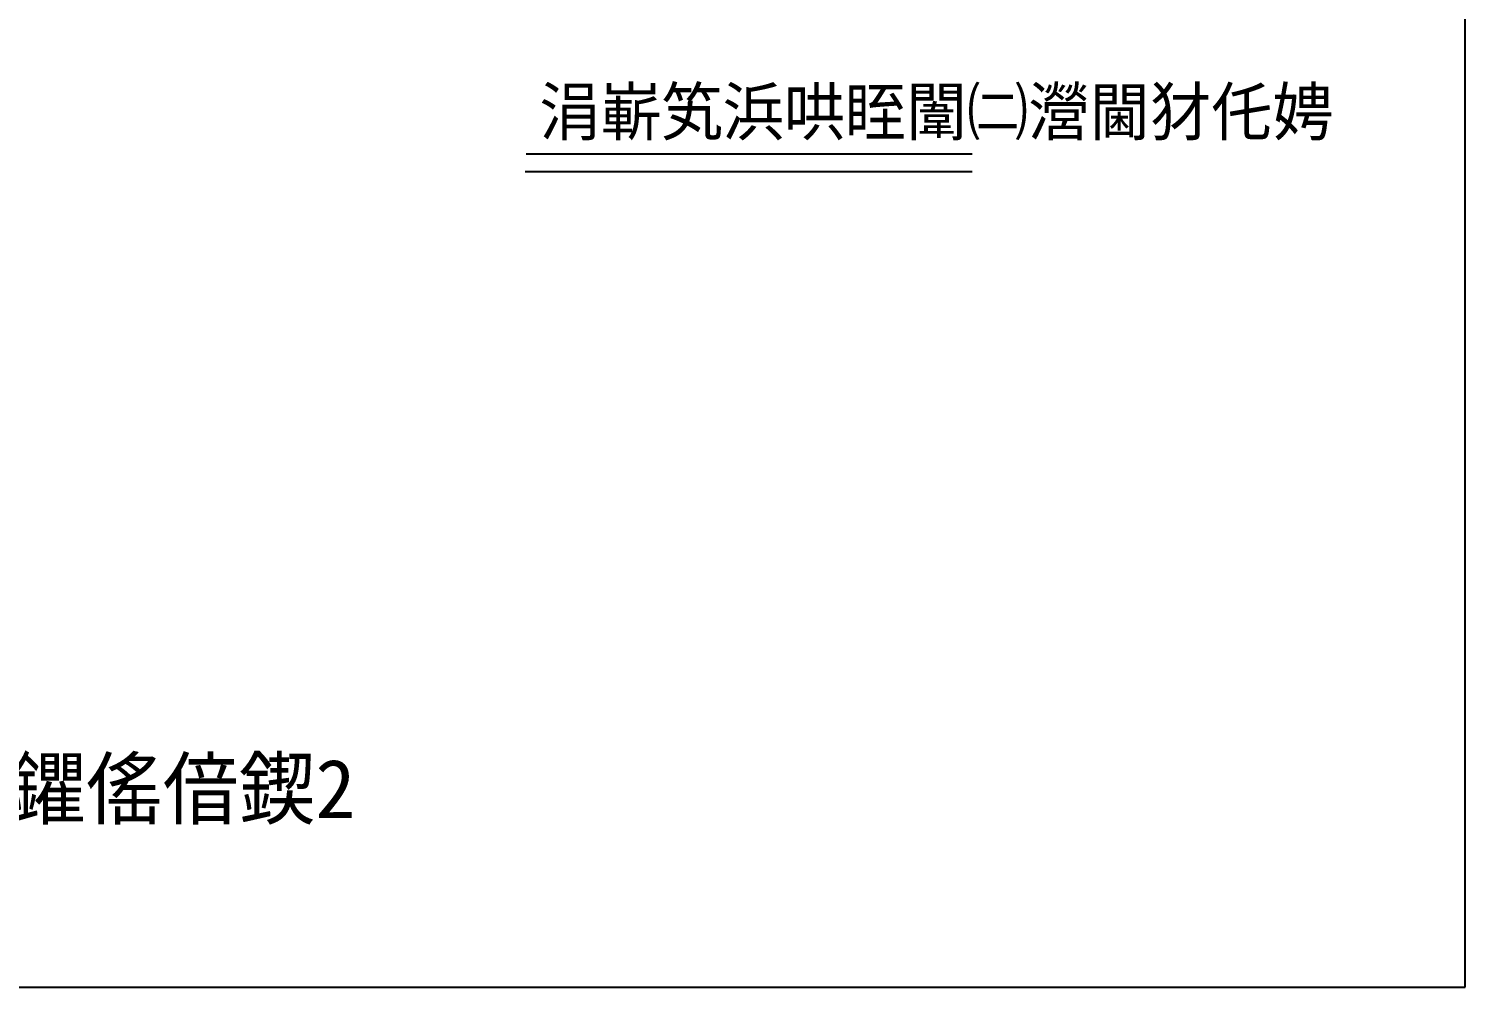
# Model space of a CAD drawing. Header units: metres. Extents: x 0 to 277, y 0 to 184.
# Drawn here: x 149.8 to 259.8, y 0 to 73.4 of the extents above; entities that cross this region are included whole.
import ezdxf

# ---------------------------------------------------------------- set-up
doc = ezdxf.new("R2010")
doc.units = ezdxf.units.M
doc.layers.add(' ', color=7, linetype='Continuous')

msp = doc.modelspace()

# ---------------------------------------------------------------- linework, layer by layer
for p, q in [((259.82, 0), (259.82, 183.71)), ((187.88, 63.82), (222.04, 63.82)), ((187.81, 62.48), (222.04, 62.48)), ((0, 0), (259.82, 0))]:
    msp.add_line(p, q)

# ---------------------------------------------------------------- texts
at = {"layer": ' '}
msp.add_text('涓嶄笂浜哄眰闈㈡瀯閫犲仛娉', height=3.6, dxfattribs=at).set_placement((188.9, 65.25))
msp.add_text('灞嬮潰闃叉按鏂藉伐鑺傜偣鍥2', height=4.5).set_placement((95.69, 12.95))

doc.saveas('drawing.dxf')
